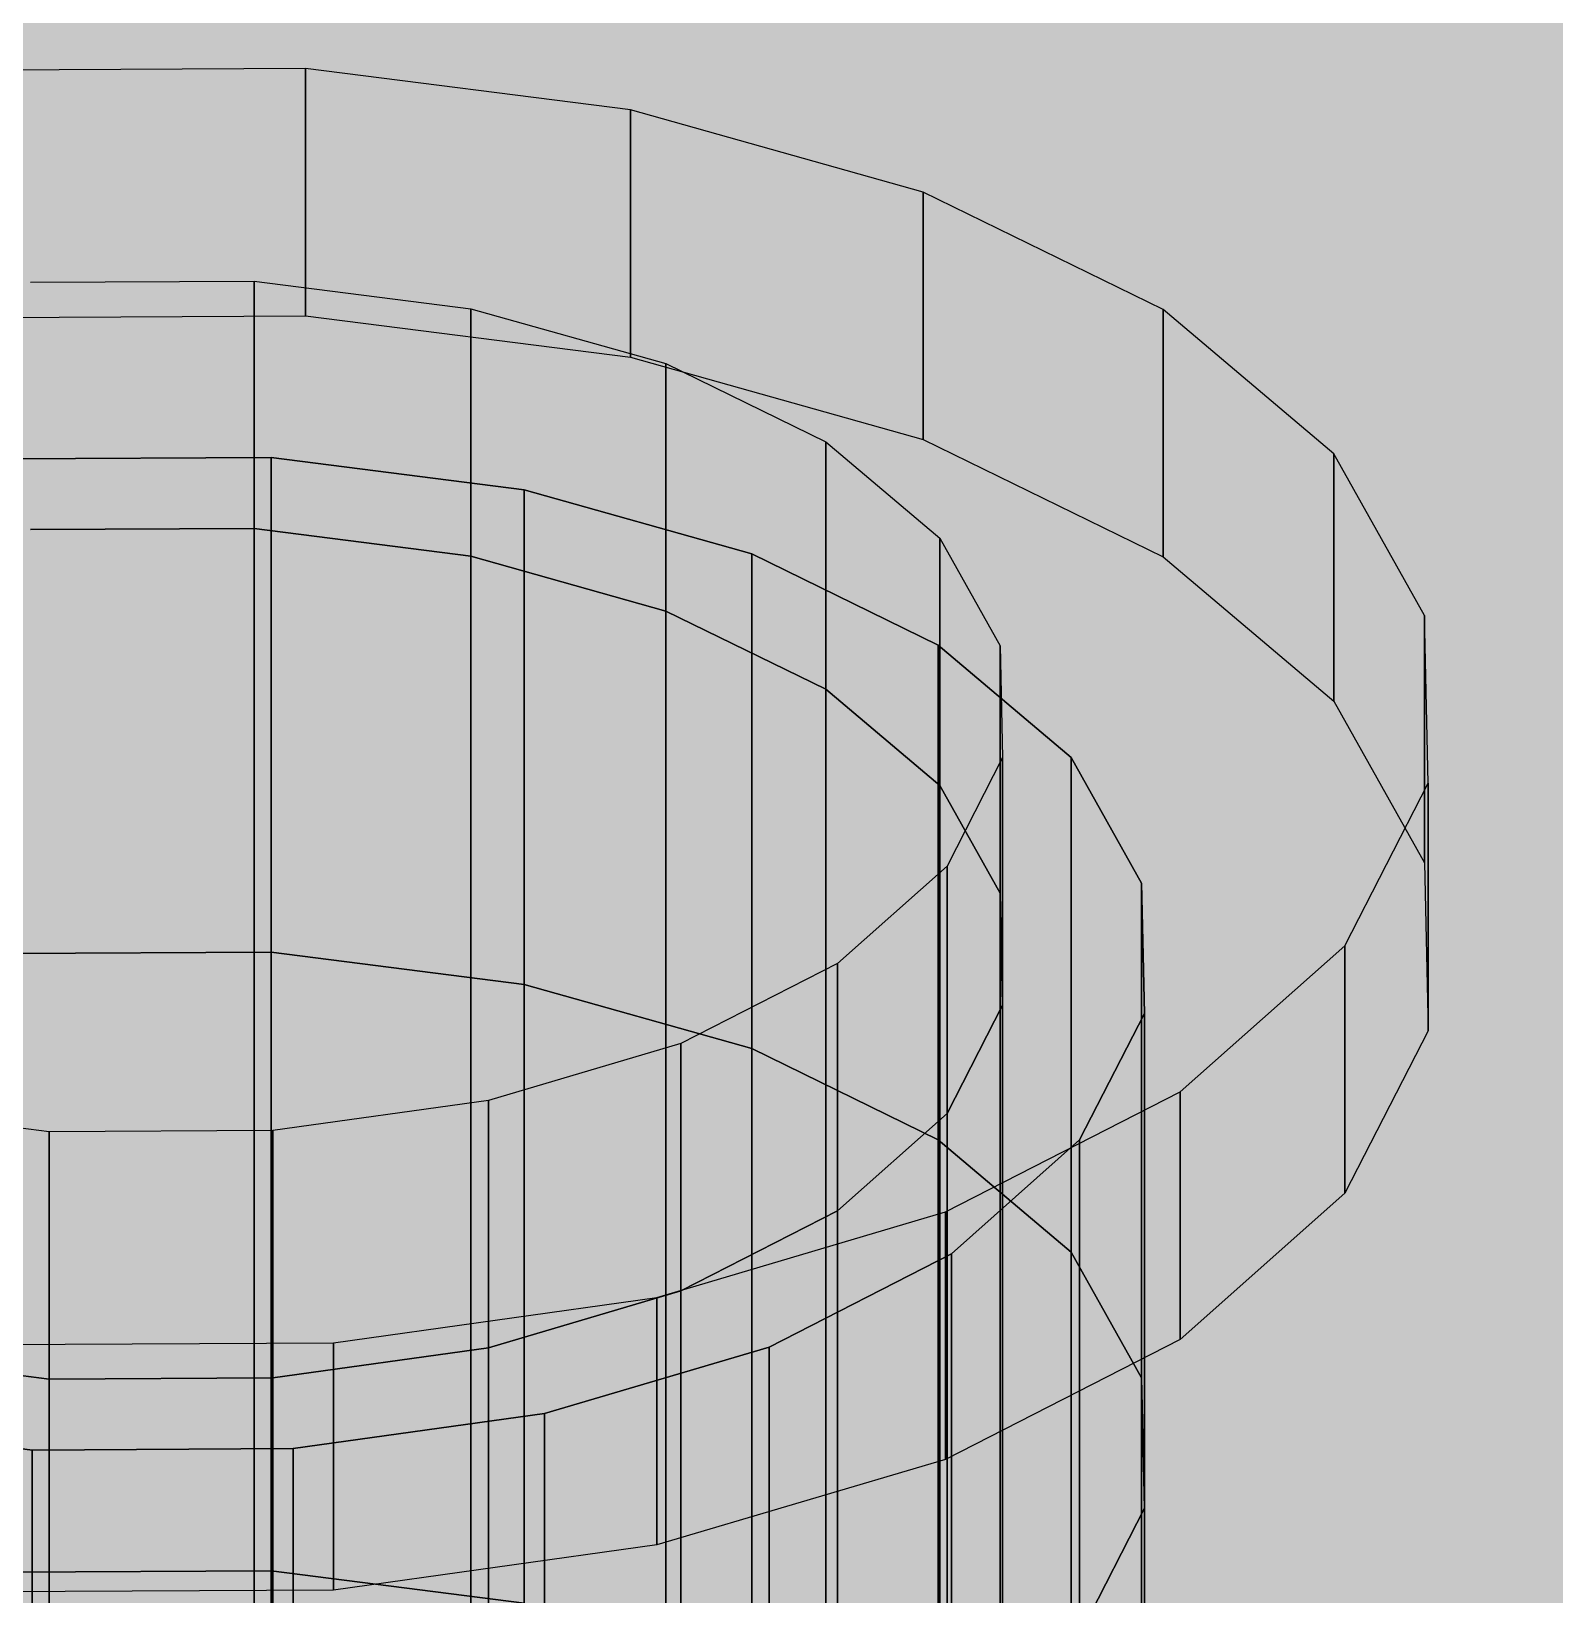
# Model space of a CAD drawing. Header units: millimetres. Extents: x 50 to 612415, y 2 to 4150.
# Drawn here: x 483579.42 to 483596.29, y 1550.08 to 1567.39 of the extents above; entities that cross this region are included whole.
import ezdxf

# ---------------------------------------------------------------- set-up
doc = ezdxf.new("R2010")
doc.units = ezdxf.units.MM
doc.layers.add('HATCH', color=8, linetype='Continuous', lineweight=9)
doc.layers.add('OUTLINE', color=7, linetype='Continuous', lineweight=25)

msp = doc.modelspace()

# ---------------------------------------------------------------- hatches: boundary and pattern name
at = {"layer": 'HATCH', "true_color": 0xccae87}
for points in [[(482236.051, 2326.54), (482234.576, 2327.262), (483589.466, 1560.596)], [(482234.576, 2327.262), (483374.383, 1641.252), (483587.4, 1561.607)], [(482234.576, 2327.262), (483587.4, 1561.607), (483589.466, 1560.596)], [(482486.559, 2232.6), (482236.051, 2326.54), (483589.466, 1560.596)], [(483589.466, 1555.118), (482234.576, 2321.783), (482236.051, 2321.061)], [(483587.4, 1556.128), (483374.383, 1635.773), (482234.576, 2321.783)], [(483589.466, 1555.118), (483587.4, 1556.128), (482234.576, 2321.783)], [(483589.466, 1555.118), (482236.051, 2321.061), (482486.559, 2227.121)], [(483248.203, 1946.983), (482486.559, 2232.6), (483589.466, 1560.596)], [(483589.466, 1555.118), (482486.559, 2227.121), (483248.203, 1941.505)], [(482492.379, 2031.997), (482150.778, 2160.098), (483587.4, 1556.128)], [(482150.778, 2160.098), (483372.318, 1636.784), (483587.4, 1556.128)], [(482492.379, 2025.149), (482150.778, 2153.25), (483587.4, 1549.28)], [(483587.4, 1549.28), (482150.778, 2153.25), (482492.379, 2025.149)], [(482150.778, 2153.25), (483372.318, 1629.936), (483587.4, 1549.28)], [(483587.4, 1549.28), (483372.318, 1629.936), (482150.778, 2153.25)], [(482871.935, 1889.664), (482492.379, 2031.997), (483587.4, 1556.128)], [(482871.935, 1882.816), (482492.379, 2025.149), (483587.4, 1549.28)], [(483587.4, 1549.28), (482492.379, 2025.149), (482871.935, 1882.816)], [(482871.935, 1880.076), (482492.379, 2022.41), (483587.4, 1546.541)], [(483587.4, 1546.541), (482492.379, 2022.41), (482871.935, 1880.076)], [(483498.71, 1853.043), (483248.203, 1946.983), (483590.938, 1559.353)], [(483248.203, 1946.983), (483589.466, 1560.596), (483590.938, 1559.353)], [(483590.938, 1553.874), (483248.203, 1941.505), (483498.71, 1847.564)], [(483590.938, 1553.874), (483589.466, 1555.118), (483248.203, 1941.505)], [(483213.536, 1761.563), (482871.935, 1889.664), (483587.4, 1556.128)], [(483587.4, 1549.28), (482871.935, 1882.816), (483213.536, 1754.715)], [(483213.536, 1754.715), (482871.935, 1882.816), (483587.4, 1549.28)], [(483587.4, 1546.541), (482871.935, 1880.076), (483213.536, 1751.976)], [(483213.536, 1751.976), (482871.935, 1880.076), (483587.4, 1546.541)], [(483587.4, 1545.856), (482871.935, 1879.392), (483213.536, 1751.291)], [(483213.536, 1751.291), (482871.935, 1879.392), (483587.4, 1545.856)], [(483500.509, 1852.537), (483498.71, 1853.043), (483591.717, 1557.961)], [(483498.71, 1853.043), (483590.938, 1559.353), (483591.717, 1557.961)], [(483502.509, 1852.281), (483500.509, 1852.537), (483591.717, 1557.961)], [(483574.432, 1836.311), (483502.509, 1852.281), (483591.717, 1557.961)], [(483591.717, 1552.483), (483498.71, 1847.564), (483500.509, 1847.058)], [(483591.717, 1552.483), (483590.938, 1553.874), (483498.71, 1847.564)], [(483591.717, 1552.483), (483500.509, 1847.058), (483502.509, 1846.802)], [(483591.717, 1552.483), (483502.509, 1846.802), (483574.432, 1830.832)], [(483826.707, 1801.765), (483574.432, 1836.311), (483591.717, 1557.961)], [(483591.717, 1552.483), (483574.432, 1830.832), (483826.707, 1796.287)], [(483828.741, 1801.575), (483826.707, 1801.765), (483591.031, 1555.117)], [(483826.707, 1801.765), (483591.748, 1556.516), (483591.031, 1555.117)], [(483826.707, 1801.765), (483591.717, 1557.961), (483591.748, 1556.516)], [(483832.869, 1801.598), (483830.806, 1801.519), (483591.031, 1555.117)], [(483655.087, 1297.024), (483832.869, 1801.598), (483591.031, 1555.117)], [(483830.806, 1801.519), (483828.741, 1801.575), (483591.031, 1555.117)], [(483826.707, 1796.287), (483219.399, 1760.812), (483589.466, 1555.118)], [(483826.707, 1796.287), (483589.466, 1555.118), (483590.938, 1553.874)], [(483826.707, 1796.287), (483590.938, 1553.874), (483591.717, 1552.483)], [(483828.741, 1796.096), (483826.707, 1796.287), (483591.031, 1549.638)], [(483591.031, 1549.638), (483826.707, 1796.287), (483828.741, 1796.096)], [(483826.707, 1796.287), (483591.748, 1551.038), (483591.031, 1549.638)], [(483591.031, 1549.638), (483591.748, 1551.038), (483826.707, 1796.287)], [(483826.707, 1796.287), (483591.717, 1552.483), (483591.748, 1551.038)], [(483591.748, 1551.038), (483591.717, 1552.483), (483826.707, 1796.287)], [(483591.031, 1549.638), (483830.806, 1796.04), (483832.869, 1796.119)], [(483591.031, 1549.638), (483832.869, 1796.119), (483655.087, 1291.545)], [(483830.806, 1796.04), (483828.741, 1796.096), (483591.031, 1549.638)], [(483591.031, 1549.638), (483828.741, 1796.096), (483830.806, 1796.04)], [(483655.087, 1291.545), (483830.806, 1796.04), (483591.031, 1549.638)], [(483826.707, 1789.439), (483219.399, 1753.964), (483589.466, 1548.27)], [(483589.466, 1548.27), (483219.399, 1753.964), (483826.707, 1789.439)], [(483826.707, 1789.439), (483589.466, 1548.27), (483590.938, 1547.026)], [(483590.938, 1547.026), (483589.466, 1548.27), (483826.707, 1789.439)], [(483591.717, 1545.635), (483590.938, 1547.026), (483826.707, 1789.439)], [(483826.707, 1789.439), (483590.938, 1547.026), (483591.717, 1545.635)], [(483826.707, 1789.439), (483591.717, 1545.635), (483591.748, 1544.19)], [(483591.748, 1544.19), (483591.717, 1545.635), (483826.707, 1789.439)], [(483589.466, 1545.53), (483219.399, 1751.225), (483826.707, 1786.7)], [(483590.938, 1544.287), (483589.466, 1545.53), (483826.707, 1786.7)], [(483807.226, 1765.577), (483219.399, 1751.225), (483589.466, 1545.53)], [(483807.226, 1765.577), (483589.466, 1545.53), (483590.938, 1544.287)], [(483807.226, 1764.892), (483219.399, 1750.54), (483589.466, 1544.846)], [(483589.466, 1544.846), (483219.399, 1750.54), (483807.226, 1764.892)], [(483807.226, 1764.892), (483589.466, 1544.846), (483590.938, 1543.602)], [(483590.938, 1543.602), (483589.466, 1544.846), (483807.226, 1764.892)], [(483215.335, 1761.057), (483213.536, 1761.563), (483589.466, 1555.118)], [(483213.536, 1761.563), (483587.4, 1556.128), (483589.466, 1555.118)], [(483807.226, 1761.468), (483219.399, 1747.116), (483589.466, 1541.422)], [(483589.466, 1541.422), (483219.399, 1747.116), (483807.226, 1761.468)], [(483217.335, 1760.801), (483215.335, 1761.057), (483589.466, 1555.118)], [(483219.399, 1760.812), (483217.335, 1760.801), (483589.466, 1555.118)], [(483589.466, 1535.943), (483219.399, 1741.638), (483807.226, 1755.99)], [(483215.335, 1754.209), (483213.536, 1754.715), (483589.466, 1548.27)], [(483589.466, 1548.27), (483213.536, 1754.715), (483215.335, 1754.209)], [(483213.536, 1754.715), (483587.4, 1549.28), (483589.466, 1548.27)], [(483589.466, 1548.27), (483587.4, 1549.28), (483213.536, 1754.715)], [(483217.335, 1753.953), (483215.335, 1754.209), (483589.466, 1548.27)], [(483589.466, 1548.27), (483215.335, 1754.209), (483217.335, 1753.953)], [(483219.399, 1753.964), (483217.335, 1753.953), (483589.466, 1548.27)], [(483589.466, 1548.27), (483217.335, 1753.953), (483219.399, 1753.964)], [(483215.335, 1751.47), (483213.536, 1751.976), (483589.466, 1545.53)], [(483589.466, 1545.53), (483213.536, 1751.976), (483215.335, 1751.47)], [(483213.536, 1751.976), (483587.4, 1546.541), (483589.466, 1545.53)], [(483589.466, 1545.53), (483587.4, 1546.541), (483213.536, 1751.976)], [(483217.335, 1751.214), (483215.335, 1751.47), (483589.466, 1545.53)], [(483589.466, 1545.53), (483215.335, 1751.47), (483217.335, 1751.214)], [(483215.335, 1750.785), (483213.536, 1751.291), (483589.466, 1544.846)], [(483589.466, 1544.846), (483213.536, 1751.291), (483215.335, 1750.785)], [(483213.536, 1751.291), (483587.4, 1545.856), (483589.466, 1544.846)], [(483589.466, 1544.846), (483587.4, 1545.856), (483213.536, 1751.291)], [(483219.399, 1751.225), (483217.335, 1751.214), (483589.466, 1545.53)], [(483589.466, 1545.53), (483217.335, 1751.214), (483219.399, 1751.225)], [(483217.335, 1750.529), (483215.335, 1750.785), (483589.466, 1544.846)], [(483589.466, 1544.846), (483215.335, 1750.785), (483217.335, 1750.529)], [(483219.399, 1750.54), (483217.335, 1750.529), (483589.466, 1544.846)], [(483589.466, 1544.846), (483217.335, 1750.529), (483219.399, 1750.54)], [(483374.383, 1641.252), (483375.856, 1640.009), (483587.4, 1561.607)], [(483375.856, 1640.009), (483376.634, 1638.617), (483587.4, 1561.607)], [(483376.634, 1638.617), (483376.666, 1637.172), (483587.4, 1561.607)], [(483376.666, 1637.172), (483375.949, 1635.772), (483587.4, 1561.607)], [(483372.318, 1636.784), (483374.383, 1635.773), (483587.4, 1556.128)], [(483374.383, 1635.773), (483375.856, 1634.53), (483587.4, 1556.128)], [(483587.4, 1556.128), (483375.856, 1634.53), (483374.383, 1635.773)], [(483375.949, 1635.772), (483579.192, 1562.658), (483582.082, 1562.674)], [(483375.949, 1635.772), (483582.082, 1562.674), (483584.881, 1562.315)], [(483375.949, 1635.772), (483584.881, 1562.315), (483587.4, 1561.607)], [(483375.856, 1634.53), (483376.634, 1633.139), (483587.4, 1556.128)], [(483587.4, 1556.128), (483376.634, 1633.139), (483375.856, 1634.53)], [(483376.634, 1633.139), (483376.666, 1631.694), (483587.4, 1556.128)], [(483587.4, 1556.128), (483376.666, 1631.694), (483376.634, 1633.139)], [(483376.666, 1631.694), (483375.949, 1630.294), (483587.4, 1556.128)], [(483587.4, 1556.128), (483375.949, 1630.294), (483376.666, 1631.694)], [(483375.949, 1630.294), (483579.192, 1557.18), (483582.082, 1557.195)], [(483582.082, 1557.195), (483579.192, 1557.18), (483375.949, 1630.294)], [(483375.949, 1630.294), (483582.082, 1557.195), (483584.881, 1556.837)], [(483584.881, 1556.837), (483582.082, 1557.195), (483375.949, 1630.294)], [(483375.949, 1630.294), (483584.881, 1556.837), (483587.4, 1556.128)], [(483587.4, 1556.128), (483584.881, 1556.837), (483375.949, 1630.294)], [(483372.318, 1629.936), (483374.383, 1628.925), (483587.4, 1549.28)], [(483587.4, 1549.28), (483374.383, 1628.925), (483372.318, 1629.936)], [(483374.383, 1628.925), (483375.856, 1627.682), (483587.4, 1549.28)], [(483587.4, 1549.28), (483375.856, 1627.682), (483374.383, 1628.925)], [(483375.856, 1627.682), (483376.634, 1626.291), (483587.4, 1549.28)], [(483587.4, 1549.28), (483376.634, 1626.291), (483375.856, 1627.682)], [(483376.634, 1626.291), (483376.666, 1624.846), (483587.4, 1549.28)], [(483587.4, 1549.28), (483376.666, 1624.846), (483376.634, 1626.291)], [(483376.666, 1624.846), (483375.949, 1623.446), (483587.4, 1549.28)], [(483587.4, 1549.28), (483375.949, 1623.446), (483376.666, 1624.846)], [(483375.949, 1623.446), (483579.192, 1550.332), (483582.082, 1550.347)], [(483582.082, 1550.347), (483579.192, 1550.332), (483375.949, 1623.446)], [(483375.949, 1623.446), (483582.082, 1550.347), (483584.881, 1549.989)], [(483584.881, 1549.989), (483582.082, 1550.347), (483375.949, 1623.446)], [(483375.949, 1623.446), (483584.881, 1549.989), (483587.4, 1549.28)], [(483587.4, 1549.28), (483584.881, 1549.989), (483375.949, 1623.446)], [(483655.087, 1297.024), (483591.031, 1555.117), (483589.614, 1553.857)], [(483655.087, 1297.024), (483589.614, 1553.857), (483587.593, 1552.824)], [(483655.087, 1297.024), (483587.593, 1552.824), (483585.106, 1552.088)], [(483655.087, 1297.024), (483585.106, 1552.088), (483582.323, 1551.699)], [(483579.433, 1551.683), (483576.634, 1552.042), (483655.087, 1297.024)], [(483655.087, 1297.024), (483582.323, 1551.699), (483579.433, 1551.683)]]:
    msp.add_hatch(color=43, dxfattribs=at).paths.add_polyline_path(points)
at = {"layer": 'HATCH', "true_color": 0xb7bcc0}
for points in [[(483593.847, 1562.713), (483578.745, 1566.963), (483575.166, 1566.462)], [(483593.847, 1562.713), (483582.46, 1566.983), (483578.745, 1566.963)], [(483593.847, 1562.713), (483586.059, 1566.522), (483582.46, 1566.983)], [(483575.166, 1566.462), (483579.416, 1564.614), (483581.893, 1564.628)], [(483575.166, 1566.462), (483581.893, 1564.628), (483584.292, 1564.321)], [(483593.847, 1562.713), (483575.166, 1566.462), (483584.292, 1564.321)], [(483593.847, 1562.713), (483589.298, 1565.611), (483586.059, 1566.522)], [(483593.847, 1562.713), (483591.954, 1564.312), (483589.298, 1565.611)], [(483575.166, 1563.723), (483578.745, 1564.224), (483593.847, 1559.974)], [(483578.745, 1564.224), (483582.46, 1564.244), (483593.847, 1559.974)], [(483582.46, 1564.244), (483586.059, 1563.783), (483593.847, 1559.974)], [(483593.847, 1562.713), (483584.292, 1564.321), (483586.451, 1563.713)], [(483581.893, 1561.889), (483579.416, 1561.875), (483575.166, 1563.723)], [(483584.292, 1561.581), (483581.893, 1561.889), (483575.166, 1563.723)], [(483584.292, 1561.581), (483575.166, 1563.723), (483593.847, 1559.974)], [(483586.059, 1563.783), (483589.298, 1562.872), (483593.847, 1559.974)], [(483593.847, 1562.713), (483586.451, 1563.713), (483588.222, 1562.847)], [(483593.847, 1562.713), (483588.222, 1562.847), (483589.484, 1561.781)], [(483589.298, 1562.872), (483591.954, 1561.573), (483593.847, 1559.974)], [(483584.881, 1562.315), (483579.192, 1562.658), (483576.409, 1562.269)], [(483584.881, 1562.315), (483582.082, 1562.674), (483579.192, 1562.658)], [(483586.349, 1553.373), (483594.848, 1560.924), (483593.847, 1562.713)], [(483586.349, 1553.373), (483593.847, 1562.713), (483589.563, 1558.15)], [(483593.847, 1562.713), (483589.484, 1561.781), (483590.151, 1560.589)], [(483593.847, 1562.713), (483590.178, 1559.35), (483589.563, 1558.15)], [(483593.847, 1562.713), (483590.151, 1560.589), (483590.178, 1559.35)], [(483584.881, 1562.315), (483576.409, 1562.269), (483573.922, 1561.532)], [(483584.881, 1562.315), (483573.922, 1561.532), (483579.416, 1561.875)], [(483584.881, 1562.315), (483579.416, 1561.875), (483581.893, 1561.889)], [(483584.881, 1562.315), (483581.893, 1561.889), (483584.292, 1561.581)], [(483584.881, 1562.315), (483584.292, 1561.581), (483586.451, 1560.974)], [(483584.881, 1562.315), (483586.451, 1560.974), (483588.222, 1560.108)], [(483591.717, 1557.961), (483587.4, 1561.607), (483584.881, 1562.315)], [(483591.717, 1557.961), (483584.881, 1562.315), (483588.222, 1560.108)], [(483591.717, 1557.961), (483589.466, 1560.596), (483587.4, 1561.607)], [(483586.451, 1560.974), (483584.292, 1561.581), (483593.847, 1559.974)], [(483586.349, 1553.373), (483594.889, 1559.066), (483594.848, 1560.924)], [(483588.222, 1560.108), (483586.451, 1560.974), (483593.847, 1559.974)], [(483591.717, 1557.961), (483590.938, 1559.353), (483589.466, 1560.596)], [(483589.484, 1559.042), (483588.222, 1560.108), (483593.847, 1559.974)], [(483591.717, 1557.961), (483588.222, 1560.108), (483589.484, 1559.042)], [(483593.847, 1559.974), (483594.848, 1558.185), (483586.349, 1550.634)], [(483589.563, 1555.411), (483593.847, 1559.974), (483586.349, 1550.634)], [(483590.151, 1557.849), (483589.484, 1559.042), (483593.847, 1559.974)], [(483589.563, 1555.411), (483590.178, 1556.611), (483593.847, 1559.974)], [(483590.178, 1556.611), (483590.151, 1557.849), (483593.847, 1559.974)], [(483586.349, 1553.373), (483593.967, 1557.267), (483594.889, 1559.066)], [(483591.717, 1557.961), (483589.484, 1559.042), (483590.151, 1557.849)], [(483594.848, 1558.185), (483594.889, 1556.327), (483586.349, 1550.634)], [(483586.349, 1553.373), (483589.563, 1558.15), (483588.349, 1557.071)], [(483587.593, 1552.824), (483591.748, 1556.516), (483591.717, 1557.961)], [(483587.593, 1552.824), (483591.717, 1557.961), (483589.563, 1555.411)], [(483591.717, 1557.961), (483590.178, 1556.611), (483589.563, 1555.411)], [(483591.717, 1557.961), (483590.151, 1557.849), (483590.178, 1556.611)], [(483567.668, 1557.122), (483586.349, 1553.373), (483577.223, 1555.515)], [(483567.668, 1557.122), (483582.77, 1552.872), (483586.349, 1553.373)], [(483567.668, 1557.122), (483579.055, 1552.852), (483582.77, 1552.872)], [(483586.349, 1553.373), (483592.144, 1555.648), (483593.967, 1557.267)], [(483586.349, 1553.373), (483588.349, 1557.071), (483586.616, 1556.186)], [(483587.593, 1552.824), (483591.031, 1555.117), (483591.748, 1556.516)], [(483594.889, 1556.327), (483593.967, 1554.527), (483586.349, 1550.634)], [(483586.349, 1553.373), (483586.616, 1556.186), (483584.485, 1555.555)], [(483586.349, 1553.373), (483584.485, 1555.555), (483582.099, 1555.221)], [(483586.349, 1553.373), (483589.546, 1554.32), (483592.144, 1555.648)], [(483586.349, 1553.373), (483579.622, 1555.207), (483577.223, 1555.515)], [(483588.349, 1554.332), (483589.563, 1555.411), (483586.349, 1550.634)], [(483587.593, 1552.824), (483589.563, 1555.411), (483588.349, 1554.332)], [(483586.349, 1553.373), (483582.099, 1555.221), (483579.622, 1555.207)], [(483587.593, 1552.824), (483589.614, 1553.857), (483591.031, 1555.117)], [(483593.967, 1554.527), (483592.144, 1552.908), (483586.349, 1550.634)], [(483577.223, 1552.775), (483586.349, 1550.634), (483567.668, 1554.383)], [(483586.349, 1550.634), (483582.77, 1550.133), (483567.668, 1554.383)], [(483582.77, 1550.133), (483579.055, 1550.113), (483567.668, 1554.383)], [(483586.616, 1553.446), (483588.349, 1554.332), (483586.349, 1550.634)], [(483587.593, 1552.824), (483588.349, 1554.332), (483586.616, 1553.446)], [(483587.593, 1552.824), (483586.616, 1553.446), (483584.485, 1552.815)], [(483584.485, 1552.815), (483586.616, 1553.446), (483586.349, 1550.634)], [(483576.634, 1552.042), (483587.593, 1552.824), (483582.099, 1552.482)], [(483576.634, 1552.042), (483585.106, 1552.088), (483587.593, 1552.824)], [(483576.634, 1552.042), (483579.622, 1552.468), (483577.223, 1552.775)], [(483577.223, 1552.775), (483579.622, 1552.468), (483586.349, 1550.634)], [(483587.593, 1552.824), (483584.485, 1552.815), (483582.099, 1552.482)], [(483582.099, 1552.482), (483584.485, 1552.815), (483586.349, 1550.634)], [(483592.144, 1552.908), (483589.546, 1551.58), (483586.349, 1550.634)], [(483576.634, 1552.042), (483582.099, 1552.482), (483579.622, 1552.468)], [(483579.622, 1552.468), (483582.099, 1552.482), (483586.349, 1550.634)], [(483576.634, 1552.042), (483582.323, 1551.699), (483585.106, 1552.088)], [(483576.634, 1552.042), (483579.433, 1551.683), (483582.323, 1551.699)]]:
    msp.add_hatch(color=9, dxfattribs=at).paths.add_polyline_path(points)
at = {"layer": 'HATCH', "true_color": 0xaeb4b7}
for points in [[(483578.745, 1564.224), (483582.46, 1564.244), (483582.46, 1566.983), (483578.745, 1566.963)], [(483581.893, 1561.889), (483579.416, 1561.875), (483579.416, 1564.614), (483581.893, 1564.628)], [(483579.192, 1540.744), (483582.082, 1540.76), (483582.082, 1562.674), (483579.192, 1562.658)], [(483581.893, 1539.975), (483579.416, 1539.961), (483579.416, 1561.875), (483581.893, 1561.889)], [(483579.622, 1552.468), (483582.099, 1552.482), (483582.099, 1555.221), (483579.622, 1555.207)], [(483582.77, 1550.133), (483579.055, 1550.113), (483579.055, 1552.852), (483582.77, 1552.872)], [(483579.622, 1530.554), (483582.099, 1530.568), (483582.099, 1552.482), (483579.622, 1552.468)], [(483582.323, 1529.785), (483579.433, 1529.769), (483579.433, 1551.683), (483582.323, 1551.699)]]:
    msp.add_hatch(color=253, dxfattribs=at).paths.add_polyline_path(points)
at = {"layer": 'HATCH', "true_color": 0xaeb3b7}
for points in [[(483582.46, 1564.244), (483586.059, 1563.783), (483586.059, 1566.522), (483582.46, 1566.983)], [(483584.292, 1561.581), (483581.893, 1561.889), (483581.893, 1564.628), (483584.292, 1564.321)], [(483582.082, 1540.76), (483584.881, 1540.402), (483584.881, 1562.315), (483582.082, 1562.674)], [(483584.292, 1539.668), (483581.893, 1539.975), (483581.893, 1561.889), (483584.292, 1561.581)], [(483582.099, 1552.482), (483584.485, 1552.815), (483584.485, 1555.555), (483582.099, 1555.221)], [(483577.223, 1552.775), (483579.622, 1552.468), (483579.622, 1555.207), (483577.223, 1555.515)], [(483586.349, 1550.634), (483582.77, 1550.133), (483582.77, 1552.872), (483586.349, 1553.373)], [(483577.223, 1530.862), (483579.622, 1530.554), (483579.622, 1552.468), (483577.223, 1552.775)], [(483582.099, 1530.568), (483584.485, 1530.902), (483584.485, 1552.815), (483582.099, 1552.482)], [(483585.106, 1530.174), (483582.323, 1529.785), (483582.323, 1551.699), (483585.106, 1552.088)], [(483579.433, 1529.769), (483576.634, 1530.128), (483576.634, 1552.042), (483579.433, 1551.683)]]:
    msp.add_hatch(color=253, dxfattribs=at).paths.add_polyline_path(points)
at = {"layer": 'HATCH', "true_color": 0xadb2b6}
for points in [[(483586.059, 1563.783), (483589.298, 1562.872), (483589.298, 1565.611), (483586.059, 1566.522)], [(483586.451, 1560.974), (483584.292, 1561.581), (483584.292, 1564.321), (483586.451, 1563.713)], [(483584.881, 1540.402), (483587.4, 1539.693), (483587.4, 1561.607), (483584.881, 1562.315)], [(483586.451, 1539.06), (483584.292, 1539.668), (483584.292, 1561.581), (483586.451, 1560.974)], [(483584.485, 1552.815), (483586.616, 1553.446), (483586.616, 1556.186), (483584.485, 1555.555)], [(483589.546, 1551.58), (483586.349, 1550.634), (483586.349, 1553.373), (483589.546, 1554.32)], [(483584.485, 1530.902), (483586.616, 1531.533), (483586.616, 1553.446), (483584.485, 1552.815)], [(483587.593, 1530.911), (483585.106, 1530.174), (483585.106, 1552.088), (483587.593, 1552.824)]]:
    msp.add_hatch(color=253, dxfattribs=at).paths.add_polyline_path(points)
at = {"layer": 'HATCH', "true_color": 0xabb0b4}
for points in [[(483589.298, 1562.872), (483591.954, 1561.573), (483591.954, 1564.312), (483589.298, 1565.611)], [(483588.222, 1560.108), (483586.451, 1560.974), (483586.451, 1563.713), (483588.222, 1562.847)], [(483587.4, 1539.693), (483589.466, 1538.682), (483589.466, 1560.596), (483587.4, 1561.607)], [(483588.222, 1538.194), (483586.451, 1539.06), (483586.451, 1560.974), (483588.222, 1560.108)], [(483586.616, 1553.446), (483588.349, 1554.332), (483588.349, 1557.071), (483586.616, 1556.186)], [(483592.144, 1552.908), (483589.546, 1551.58), (483589.546, 1554.32), (483592.144, 1555.648)], [(483586.616, 1531.533), (483588.349, 1532.418), (483588.349, 1554.332), (483586.616, 1553.446)], [(483589.614, 1531.944), (483587.593, 1530.911), (483587.593, 1552.824), (483589.614, 1553.857)]]:
    msp.add_hatch(color=253, dxfattribs=at).paths.add_polyline_path(points)
at = {"layer": 'HATCH', "true_color": 0xa9aeb1}
for points in [[(483591.954, 1561.573), (483593.847, 1559.974), (483593.847, 1562.713), (483591.954, 1564.312)], [(483589.484, 1559.042), (483588.222, 1560.108), (483588.222, 1562.847), (483589.484, 1561.781)], [(483589.466, 1538.682), (483590.938, 1537.439), (483590.938, 1559.353), (483589.466, 1560.596)], [(483589.484, 1537.128), (483588.222, 1538.194), (483588.222, 1560.108), (483589.484, 1559.042)]]:
    msp.add_hatch(color=253, dxfattribs=at).paths.add_polyline_path(points)
at = {"layer": 'HATCH', "true_color": 0xc2a681}
for points in [[(483582.082, 1557.195), (483579.192, 1557.18), (483579.192, 1562.658), (483582.082, 1562.674)], [(483582.082, 1550.347), (483579.192, 1550.332), (483579.192, 1557.18), (483582.082, 1557.195)], [(483579.433, 1546.205), (483582.323, 1546.22), (483582.323, 1551.699), (483579.433, 1551.683)], [(483582.082, 1547.608), (483579.192, 1547.592), (483579.192, 1550.332), (483582.082, 1550.347)]]:
    msp.add_hatch(color=43, dxfattribs=at).paths.add_polyline_path(points)
at = {"layer": 'HATCH', "true_color": 0xc2a680}
for points in [[(483584.881, 1556.837), (483582.082, 1557.195), (483582.082, 1562.674), (483584.881, 1562.315)], [(483584.881, 1549.989), (483582.082, 1550.347), (483582.082, 1557.195), (483584.881, 1556.837)], [(483582.323, 1546.22), (483585.106, 1546.61), (483585.106, 1552.088), (483582.323, 1551.699)], [(483576.634, 1546.563), (483579.433, 1546.205), (483579.433, 1551.683), (483576.634, 1552.042)], [(483584.881, 1547.25), (483582.082, 1547.608), (483582.082, 1550.347), (483584.881, 1549.989)]]:
    msp.add_hatch(color=43, dxfattribs=at).paths.add_polyline_path(points)
at = {"layer": 'HATCH', "true_color": 0xa6abae}
for points in [[(483593.847, 1559.974), (483594.848, 1558.185), (483594.848, 1560.924), (483593.847, 1562.713)], [(483590.151, 1557.849), (483589.484, 1559.042), (483589.484, 1561.781), (483590.151, 1560.589)], [(483589.563, 1555.411), (483590.178, 1556.611), (483590.178, 1559.35), (483589.563, 1558.15)], [(483590.938, 1537.439), (483591.717, 1536.048), (483591.717, 1557.961), (483590.938, 1559.353)], [(483590.151, 1535.936), (483589.484, 1537.128), (483589.484, 1559.042), (483590.151, 1557.849)], [(483594.889, 1556.327), (483593.967, 1554.527), (483593.967, 1557.267), (483594.889, 1559.066)], [(483589.563, 1533.497), (483590.178, 1534.697), (483590.178, 1556.611), (483589.563, 1555.411)], [(483591.748, 1534.603), (483591.031, 1533.203), (483591.031, 1555.117), (483591.748, 1556.516)]]:
    msp.add_hatch(color=253, dxfattribs=at).paths.add_polyline_path(points)
at = {"layer": 'HATCH', "true_color": 0xc1a580}
for points in [[(483587.4, 1556.128), (483584.881, 1556.837), (483584.881, 1562.315), (483587.4, 1561.607)], [(483587.4, 1549.28), (483584.881, 1549.989), (483584.881, 1556.837), (483587.4, 1556.128)]]:
    msp.add_hatch(color=33, dxfattribs=at).paths.add_polyline_path(points)
at = {"layer": 'HATCH', "true_color": 0xbfa37e}
for points in [[(483589.466, 1555.118), (483587.4, 1556.128), (483587.4, 1561.607), (483589.466, 1560.596)], [(483589.466, 1548.27), (483587.4, 1549.28), (483587.4, 1556.128), (483589.466, 1555.118)]]:
    msp.add_hatch(color=33, dxfattribs=at).paths.add_polyline_path(points)
at = {"layer": 'HATCH', "true_color": 0xa3a8ab}
for points in [[(483594.848, 1558.185), (483594.889, 1556.327), (483594.889, 1559.066), (483594.848, 1560.924)], [(483590.178, 1556.611), (483590.151, 1557.849), (483590.151, 1560.589), (483590.178, 1559.35)], [(483591.717, 1536.048), (483591.748, 1534.603), (483591.748, 1556.516), (483591.717, 1557.961)], [(483590.178, 1534.697), (483590.151, 1535.936), (483590.151, 1557.849), (483590.178, 1556.611)]]:
    msp.add_hatch(color=253, dxfattribs=at).paths.add_polyline_path(points)
at = {"layer": 'HATCH', "true_color": 0xbca17d}
for points in [[(483590.938, 1553.874), (483589.466, 1555.118), (483589.466, 1560.596), (483590.938, 1559.353)], [(483590.938, 1547.026), (483589.466, 1548.27), (483589.466, 1555.118), (483590.938, 1553.874)]]:
    msp.add_hatch(color=33, dxfattribs=at).paths.add_polyline_path(points)
at = {"layer": 'HATCH', "true_color": 0xb99e7a}
for points in [[(483591.717, 1552.483), (483590.938, 1553.874), (483590.938, 1559.353), (483591.717, 1557.961)], [(483591.031, 1549.638), (483591.748, 1551.038), (483591.748, 1556.516), (483591.031, 1555.117)], [(483591.717, 1545.635), (483590.938, 1547.026), (483590.938, 1553.874), (483591.717, 1552.483)], [(483591.031, 1542.79), (483591.748, 1544.19), (483591.748, 1551.038), (483591.031, 1549.638)]]:
    msp.add_hatch(color=33, dxfattribs=at).paths.add_polyline_path(points)
at = {"layer": 'HATCH', "true_color": 0xa8aeb1}
for points in [[(483588.349, 1554.332), (483589.563, 1555.411), (483589.563, 1558.15), (483588.349, 1557.071)], [(483593.967, 1554.527), (483592.144, 1552.908), (483592.144, 1555.648), (483593.967, 1557.267)], [(483588.349, 1532.418), (483589.563, 1533.497), (483589.563, 1555.411), (483588.349, 1554.332)], [(483591.031, 1533.203), (483589.614, 1531.944), (483589.614, 1553.857), (483591.031, 1555.117)]]:
    msp.add_hatch(color=253, dxfattribs=at).paths.add_polyline_path(points)
at = {"layer": 'HATCH', "true_color": 0xb69b78}
for points in [[(483591.748, 1551.038), (483591.717, 1552.483), (483591.717, 1557.961), (483591.748, 1556.516)], [(483591.748, 1544.19), (483591.717, 1545.635), (483591.717, 1552.483), (483591.748, 1551.038)]]:
    msp.add_hatch(color=33, dxfattribs=at).paths.add_polyline_path(points)
at = {"layer": 'HATCH', "true_color": 0xbca07c}
msp.add_hatch(color=33, dxfattribs=at).paths.add_polyline_path([(483589.614, 1548.379), (483591.031, 1549.638), (483591.031, 1555.117), (483589.614, 1553.857)])
at = {"layer": 'HATCH', "true_color": 0xbea37e}
msp.add_hatch(color=33, dxfattribs=at).paths.add_polyline_path([(483587.593, 1547.346), (483589.614, 1548.379), (483589.614, 1553.857), (483587.593, 1552.824)])
at = {"layer": 'HATCH', "true_color": 0xc0a480}
msp.add_hatch(color=33, dxfattribs=at).paths.add_polyline_path([(483585.106, 1546.61), (483587.593, 1547.346), (483587.593, 1552.824), (483585.106, 1552.088)])

# ---------------------------------------------------------------- linework, layer by layer
at = {"layer": 'OUTLINE', "color": 139, "true_color": 0x42544a}
for p, q in [((483582.46, 1566.983), (483578.745, 1566.963)), ((483582.46, 1566.983), (483578.745, 1566.963)), ((483582.46, 1564.244), (483582.46, 1566.983)), ((483586.059, 1566.522), (483582.46, 1566.983)), ((483582.46, 1566.983), (483582.46, 1564.244)), ((483586.059, 1566.522), (483582.46, 1566.983)), ((483586.059, 1563.783), (483586.059, 1566.522)), ((483589.298, 1565.611), (483586.059, 1566.522)), ((483586.059, 1566.522), (483586.059, 1563.783)), ((483589.298, 1565.611), (483586.059, 1566.522)), ((483589.298, 1562.872), (483589.298, 1565.611)), ((483591.954, 1564.312), (483589.298, 1565.611)), ((483589.298, 1565.611), (483589.298, 1562.872)), ((483591.954, 1564.312), (483589.298, 1565.611)), ((483579.416, 1564.614), (483581.893, 1564.628)), ((483579.416, 1564.614), (483581.893, 1564.628)), ((483581.893, 1564.628), (483584.292, 1564.321)), ((483581.893, 1564.628), (483581.893, 1561.889)), ((483581.893, 1561.889), (483581.893, 1564.628)), ((483581.893, 1564.628), (483584.292, 1564.321)), ((483578.745, 1564.224), (483582.46, 1564.244)), ((483578.745, 1564.224), (483582.46, 1564.244)), ((483582.46, 1564.244), (483586.059, 1563.783)), ((483582.46, 1564.244), (483586.059, 1563.783)), ((483584.292, 1564.321), (483584.292, 1561.581)), ((483584.292, 1561.581), (483584.292, 1564.321)), ((483584.292, 1564.321), (483586.451, 1563.713)), ((483584.292, 1564.321), (483586.451, 1563.713)), ((483591.954, 1561.573), (483591.954, 1564.312)), ((483593.847, 1562.713), (483591.954, 1564.312)), ((483593.847, 1562.713), (483591.954, 1564.312)), ((483591.954, 1564.312), (483591.954, 1561.573)), ((483586.059, 1563.783), (483589.298, 1562.872)), ((483586.059, 1563.783), (483589.298, 1562.872)), ((483586.451, 1563.713), (483586.451, 1560.974)), ((483586.451, 1560.974), (483586.451, 1563.713)), ((483586.451, 1563.713), (483588.222, 1562.847)), ((483586.451, 1563.713), (483588.222, 1562.847)), ((483588.222, 1562.847), (483588.222, 1560.108)), ((483588.222, 1560.108), (483588.222, 1562.847)), ((483588.222, 1562.847), (483589.484, 1561.781)), ((483588.222, 1562.847), (483589.484, 1561.781)), ((483589.298, 1562.872), (483591.954, 1561.573)), ((483589.298, 1562.872), (483591.954, 1561.573)), ((483579.192, 1562.658), (483582.082, 1562.674)), ((483582.082, 1562.674), (483579.192, 1562.658)), ((483579.192, 1562.658), (483582.082, 1562.674)), ((483582.082, 1562.674), (483579.192, 1562.658)), ((483582.082, 1562.674), (483584.881, 1562.315)), ((483582.082, 1540.76), (483582.082, 1562.674)), ((483584.881, 1562.315), (483582.082, 1562.674)), ((483582.082, 1562.674), (483582.082, 1540.76)), ((483582.082, 1562.674), (483582.082, 1557.195)), ((483582.082, 1557.195), (483582.082, 1562.674)), ((483582.082, 1562.674), (483584.881, 1562.315)), ((483584.881, 1562.315), (483582.082, 1562.674)), ((483593.847, 1559.974), (483593.847, 1562.713)), ((483594.848, 1560.924), (483593.847, 1562.713)), ((483593.847, 1562.713), (483593.847, 1559.974)), ((483594.848, 1560.924), (483593.847, 1562.713)), ((483584.881, 1562.315), (483587.4, 1561.607)), ((483584.881, 1540.402), (483584.881, 1562.315)), ((483587.4, 1561.607), (483584.881, 1562.315)), ((483584.881, 1562.315), (483584.881, 1540.402)), ((483584.881, 1562.315), (483584.881, 1556.837)), ((483584.881, 1556.837), (483584.881, 1562.315)), ((483584.881, 1562.315), (483587.4, 1561.607)), ((483587.4, 1561.607), (483584.881, 1562.315)), ((483579.416, 1561.875), (483581.893, 1561.889)), ((483581.893, 1561.889), (483579.416, 1561.875)), ((483579.416, 1561.875), (483581.893, 1561.889)), ((483581.893, 1561.889), (483579.416, 1561.875)), ((483581.893, 1561.889), (483581.893, 1539.975)), ((483581.893, 1539.975), (483581.893, 1561.889)), ((483581.893, 1561.889), (483584.292, 1561.581)), ((483584.292, 1561.581), (483581.893, 1561.889)), ((483581.893, 1561.889), (483584.292, 1561.581)), ((483584.292, 1561.581), (483581.893, 1561.889)), ((483589.484, 1561.781), (483589.484, 1559.042)), ((483589.484, 1561.781), (483590.151, 1560.589)), ((483589.484, 1559.042), (483589.484, 1561.781)), ((483589.484, 1561.781), (483590.151, 1560.589)), ((483587.4, 1561.607), (483589.466, 1560.596)), ((483587.4, 1539.693), (483587.4, 1561.607)), ((483589.466, 1560.596), (483587.4, 1561.607)), ((483587.4, 1561.607), (483587.4, 1539.693)), ((483587.4, 1561.607), (483587.4, 1556.128)), ((483587.4, 1556.128), (483587.4, 1561.607)), ((483587.4, 1561.607), (483589.466, 1560.596)), ((483589.466, 1560.596), (483587.4, 1561.607)), ((483584.292, 1561.581), (483584.292, 1539.668)), ((483584.292, 1539.668), (483584.292, 1561.581)), ((483584.292, 1561.581), (483586.451, 1560.974)), ((483584.292, 1561.581), (483586.451, 1560.974)), ((483586.451, 1560.974), (483584.292, 1561.581)), ((483586.451, 1560.974), (483584.292, 1561.581)), ((483591.954, 1561.573), (483593.847, 1559.974)), ((483591.954, 1561.573), (483593.847, 1559.974)), ((483586.451, 1560.974), (483586.451, 1539.06)), ((483586.451, 1539.06), (483586.451, 1560.974)), ((483586.451, 1560.974), (483588.222, 1560.108)), ((483586.451, 1560.974), (483588.222, 1560.108)), ((483588.222, 1560.108), (483586.451, 1560.974)), ((483588.222, 1560.108), (483586.451, 1560.974)), ((483594.848, 1558.185), (483594.848, 1560.924)), ((483594.889, 1559.066), (483594.848, 1560.924)), ((483594.848, 1560.924), (483594.848, 1558.185)), ((483594.889, 1559.066), (483594.848, 1560.924)), ((483589.466, 1560.596), (483590.938, 1559.353)), ((483589.466, 1538.682), (483589.466, 1560.596)), ((483590.938, 1559.353), (483589.466, 1560.596)), ((483589.466, 1560.596), (483589.466, 1538.682)), ((483589.466, 1560.596), (483589.466, 1555.118)), ((483589.466, 1555.118), (483589.466, 1560.596)), ((483589.466, 1560.596), (483590.938, 1559.353)), ((483590.938, 1559.353), (483589.466, 1560.596)), ((483590.151, 1560.589), (483590.151, 1557.849)), ((483590.151, 1560.589), (483590.178, 1559.35)), ((483590.151, 1557.849), (483590.151, 1560.589)), ((483590.151, 1560.589), (483590.178, 1559.35)), ((483588.222, 1560.108), (483588.222, 1538.194)), ((483588.222, 1538.194), (483588.222, 1560.108)), ((483588.222, 1560.108), (483589.484, 1559.042)), ((483589.484, 1559.042), (483588.222, 1560.108)), ((483589.484, 1559.042), (483588.222, 1560.108)), ((483588.222, 1560.108), (483589.484, 1559.042)), ((483593.847, 1559.974), (483594.848, 1558.185)), ((483593.847, 1559.974), (483594.848, 1558.185)), ((483590.178, 1559.35), (483589.563, 1558.15)), ((483590.178, 1559.35), (483589.563, 1558.15)), ((483590.178, 1559.35), (483590.178, 1556.611)), ((483590.178, 1556.611), (483590.178, 1559.35)), ((483590.938, 1559.353), (483591.717, 1557.961)), ((483590.938, 1537.439), (483590.938, 1559.353)), ((483591.717, 1557.961), (483590.938, 1559.353)), ((483590.938, 1559.353), (483590.938, 1537.439)), ((483590.938, 1559.353), (483590.938, 1553.874)), ((483590.938, 1553.874), (483590.938, 1559.353)), ((483590.938, 1559.353), (483591.717, 1557.961)), ((483591.717, 1557.961), (483590.938, 1559.353)), ((483589.484, 1559.042), (483589.484, 1537.128)), ((483589.484, 1537.128), (483589.484, 1559.042)), ((483589.484, 1559.042), (483590.151, 1557.849)), ((483590.151, 1557.849), (483589.484, 1559.042)), ((483589.484, 1559.042), (483590.151, 1557.849)), ((483590.151, 1557.849), (483589.484, 1559.042)), ((483593.967, 1557.267), (483594.889, 1559.066)), ((483593.967, 1557.267), (483594.889, 1559.066)), ((483594.889, 1556.327), (483594.889, 1559.066)), ((483594.889, 1559.066), (483594.889, 1556.327)), ((483589.563, 1558.15), (483588.349, 1557.071)), ((483589.563, 1558.15), (483588.349, 1557.071)), ((483589.563, 1558.15), (483589.563, 1555.411)), ((483589.563, 1555.411), (483589.563, 1558.15)), ((483594.848, 1558.185), (483594.889, 1556.327)), ((483594.848, 1558.185), (483594.889, 1556.327)), ((483591.717, 1557.961), (483591.748, 1556.516)), ((483591.717, 1536.048), (483591.717, 1557.961)), ((483591.748, 1556.516), (483591.717, 1557.961)), ((483591.717, 1557.961), (483591.717, 1536.048)), ((483591.717, 1557.961), (483591.717, 1552.483)), ((483591.717, 1552.483), (483591.717, 1557.961)), ((483591.717, 1557.961), (483591.748, 1556.516)), ((483591.748, 1556.516), (483591.717, 1557.961)), ((483590.151, 1557.849), (483590.151, 1535.936)), ((483590.151, 1535.936), (483590.151, 1557.849)), ((483590.151, 1557.849), (483590.178, 1556.611)), ((483590.178, 1556.611), (483590.151, 1557.849)), ((483590.151, 1557.849), (483590.178, 1556.611)), ((483590.178, 1556.611), (483590.151, 1557.849)), ((483579.192, 1557.18), (483582.082, 1557.195)), ((483582.082, 1557.195), (483579.192, 1557.18)), ((483579.192, 1557.18), (483582.082, 1557.195)), ((483582.082, 1557.195), (483579.192, 1557.18)), ((483582.082, 1557.195), (483584.881, 1556.837)), ((483584.881, 1556.837), (483582.082, 1557.195)), ((483582.082, 1557.195), (483582.082, 1550.347)), ((483582.082, 1550.347), (483582.082, 1557.195)), ((483582.082, 1557.195), (483584.881, 1556.837)), ((483584.881, 1556.837), (483582.082, 1557.195)), ((483592.144, 1555.648), (483593.967, 1557.267)), ((483592.144, 1555.648), (483593.967, 1557.267)), ((483593.967, 1554.527), (483593.967, 1557.267)), ((483593.967, 1557.267), (483593.967, 1554.527)), ((483588.349, 1557.071), (483586.616, 1556.186)), ((483588.349, 1557.071), (483586.616, 1556.186)), ((483588.349, 1557.071), (483588.349, 1554.332)), ((483588.349, 1554.332), (483588.349, 1557.071)), ((483584.881, 1556.837), (483587.4, 1556.128)), ((483587.4, 1556.128), (483584.881, 1556.837)), ((483584.881, 1556.837), (483584.881, 1549.989)), ((483584.881, 1549.989), (483584.881, 1556.837)), ((483584.881, 1556.837), (483587.4, 1556.128)), ((483587.4, 1556.128), (483584.881, 1556.837)), ((483590.178, 1556.611), (483589.563, 1555.411)), ((483589.563, 1555.411), (483590.178, 1556.611)), ((483590.178, 1556.611), (483589.563, 1555.411)), ((483589.563, 1555.411), (483590.178, 1556.611)), ((483590.178, 1556.611), (483590.178, 1534.697)), ((483590.178, 1534.697), (483590.178, 1556.611)), ((483591.748, 1556.516), (483591.031, 1555.117)), ((483591.031, 1555.117), (483591.748, 1556.516)), ((483591.748, 1556.516), (483591.031, 1555.117)), ((483591.031, 1555.117), (483591.748, 1556.516)), ((483591.748, 1534.603), (483591.748, 1556.516)), ((483591.748, 1556.516), (483591.748, 1534.603)), ((483591.748, 1556.516), (483591.748, 1551.038)), ((483591.748, 1551.038), (483591.748, 1556.516)), ((483594.889, 1556.327), (483593.967, 1554.527)), ((483594.889, 1556.327), (483593.967, 1554.527)), ((483586.616, 1556.186), (483584.485, 1555.555)), ((483586.616, 1556.186), (483584.485, 1555.555)), ((483586.616, 1556.186), (483586.616, 1553.446)), ((483586.616, 1553.446), (483586.616, 1556.186)), ((483589.466, 1555.118), (483587.4, 1556.128)), ((483587.4, 1556.128), (483589.466, 1555.118)), ((483587.4, 1556.128), (483587.4, 1549.28)), ((483587.4, 1549.28), (483587.4, 1556.128)), ((483587.4, 1556.128), (483589.466, 1555.118)), ((483589.466, 1555.118), (483587.4, 1556.128)), ((483584.485, 1555.555), (483582.099, 1555.221)), ((483584.485, 1555.555), (483582.099, 1555.221)), ((483584.485, 1555.555), (483584.485, 1552.815)), ((483584.485, 1552.815), (483584.485, 1555.555)), ((483589.546, 1554.32), (483592.144, 1555.648)), ((483589.546, 1554.32), (483592.144, 1555.648)), ((483592.144, 1552.908), (483592.144, 1555.648)), ((483592.144, 1555.648), (483592.144, 1552.908)), ((483579.622, 1555.207), (483577.223, 1555.515)), ((483579.622, 1555.207), (483577.223, 1555.515)), ((483589.563, 1555.411), (483588.349, 1554.332)), ((483588.349, 1554.332), (483589.563, 1555.411)), ((483589.563, 1555.411), (483588.349, 1554.332)), ((483588.349, 1554.332), (483589.563, 1555.411)), ((483589.563, 1555.411), (483589.563, 1533.497)), ((483589.563, 1533.497), (483589.563, 1555.411)), ((483582.099, 1555.221), (483579.622, 1555.207)), ((483582.099, 1555.221), (483579.622, 1555.207)), ((483579.622, 1552.468), (483579.622, 1555.207)), ((483579.622, 1555.207), (483579.622, 1552.468)), ((483582.099, 1555.221), (483582.099, 1552.482)), ((483582.099, 1552.482), (483582.099, 1555.221)), ((483590.938, 1553.874), (483589.466, 1555.118)), ((483589.466, 1555.118), (483590.938, 1553.874)), ((483589.466, 1555.118), (483589.466, 1548.27)), ((483589.466, 1548.27), (483589.466, 1555.118)), ((483589.466, 1555.118), (483590.938, 1553.874)), ((483590.938, 1553.874), (483589.466, 1555.118)), ((483589.614, 1553.857), (483591.031, 1555.117)), ((483591.031, 1555.117), (483589.614, 1553.857)), ((483589.614, 1553.857), (483591.031, 1555.117)), ((483591.031, 1555.117), (483589.614, 1553.857)), ((483591.031, 1533.203), (483591.031, 1555.117)), ((483591.031, 1555.117), (483591.031, 1533.203)), ((483591.031, 1555.117), (483591.031, 1549.638)), ((483591.031, 1549.638), (483591.031, 1555.117)), ((483593.967, 1554.527), (483592.144, 1552.908)), ((483593.967, 1554.527), (483592.144, 1552.908)), ((483588.349, 1554.332), (483586.616, 1553.446)), ((483588.349, 1554.332), (483586.616, 1553.446)), ((483586.616, 1553.446), (483588.349, 1554.332)), ((483586.616, 1553.446), (483588.349, 1554.332)), ((483588.349, 1554.332), (483588.349, 1532.418)), ((483588.349, 1532.418), (483588.349, 1554.332)), ((483586.349, 1553.373), (483589.546, 1554.32)), ((483586.349, 1553.373), (483589.546, 1554.32)), ((483589.546, 1551.58), (483589.546, 1554.32)), ((483589.546, 1554.32), (483589.546, 1551.58)), ((483587.593, 1552.824), (483589.614, 1553.857)), ((483589.614, 1553.857), (483587.593, 1552.824)), ((483587.593, 1552.824), (483589.614, 1553.857)), ((483589.614, 1553.857), (483587.593, 1552.824)), ((483589.614, 1531.944), (483589.614, 1553.857)), ((483589.614, 1553.857), (483589.614, 1531.944)), ((483589.614, 1553.857), (483589.614, 1548.379)), ((483589.614, 1548.379), (483589.614, 1553.857)), ((483591.717, 1552.483), (483590.938, 1553.874)), ((483590.938, 1553.874), (483591.717, 1552.483)), ((483590.938, 1553.874), (483590.938, 1547.026)), ((483590.938, 1547.026), (483590.938, 1553.874)), ((483590.938, 1553.874), (483591.717, 1552.483)), ((483591.717, 1552.483), (483590.938, 1553.874)), ((483582.77, 1552.872), (483586.349, 1553.373)), ((483582.77, 1552.872), (483586.349, 1553.373)), ((483586.616, 1553.446), (483584.485, 1552.815)), ((483586.616, 1553.446), (483584.485, 1552.815)), ((483584.485, 1552.815), (483586.616, 1553.446)), ((483584.485, 1552.815), (483586.616, 1553.446)), ((483586.349, 1550.634), (483586.349, 1553.373)), ((483586.349, 1553.373), (483586.349, 1550.634)), ((483586.616, 1553.446), (483586.616, 1531.533)), ((483586.616, 1531.533), (483586.616, 1553.446)), ((483579.622, 1552.468), (483577.223, 1552.775)), ((483579.622, 1552.468), (483577.223, 1552.775)), ((483577.223, 1552.775), (483579.622, 1552.468)), ((483577.223, 1552.775), (483579.622, 1552.468)), ((483579.055, 1552.852), (483582.77, 1552.872)), ((483579.055, 1552.852), (483582.77, 1552.872)), ((483584.485, 1552.815), (483582.099, 1552.482)), ((483584.485, 1552.815), (483582.099, 1552.482)), ((483582.099, 1552.482), (483584.485, 1552.815)), ((483582.099, 1552.482), (483584.485, 1552.815)), ((483582.77, 1550.133), (483582.77, 1552.872)), ((483582.77, 1552.872), (483582.77, 1550.133)), ((483584.485, 1552.815), (483584.485, 1530.902)), ((483584.485, 1530.902), (483584.485, 1552.815)), ((483585.106, 1552.088), (483587.593, 1552.824)), ((483587.593, 1552.824), (483585.106, 1552.088)), ((483585.106, 1552.088), (483587.593, 1552.824)), ((483587.593, 1552.824), (483585.106, 1552.088)), ((483587.593, 1530.911), (483587.593, 1552.824)), ((483587.593, 1552.824), (483587.593, 1530.911)), ((483587.593, 1552.824), (483587.593, 1547.346)), ((483587.593, 1547.346), (483587.593, 1552.824)), ((483592.144, 1552.908), (483589.546, 1551.58)), ((483592.144, 1552.908), (483589.546, 1551.58)), ((483582.099, 1552.482), (483579.622, 1552.468)), ((483582.099, 1552.482), (483579.622, 1552.468)), ((483579.622, 1552.468), (483582.099, 1552.482)), ((483579.622, 1552.468), (483582.099, 1552.482)), ((483579.622, 1530.554), (483579.622, 1552.468)), ((483579.622, 1552.468), (483579.622, 1530.554)), ((483582.099, 1552.482), (483582.099, 1530.568)), ((483582.099, 1530.568), (483582.099, 1552.482)), ((483591.717, 1552.483), (483591.748, 1551.038)), ((483591.748, 1551.038), (483591.717, 1552.483)), ((483591.717, 1552.483), (483591.717, 1545.635)), ((483591.717, 1545.635), (483591.717, 1552.483)), ((483591.717, 1552.483), (483591.748, 1551.038)), ((483591.748, 1551.038), (483591.717, 1552.483)), ((483582.323, 1551.699), (483585.106, 1552.088)), ((483585.106, 1552.088), (483582.323, 1551.699)), ((483582.323, 1551.699), (483585.106, 1552.088)), ((483585.106, 1552.088), (483582.323, 1551.699)), ((483585.106, 1530.174), (483585.106, 1552.088)), ((483585.106, 1552.088), (483585.106, 1530.174)), ((483585.106, 1552.088), (483585.106, 1546.61)), ((483585.106, 1546.61), (483585.106, 1552.088)), ((483576.634, 1552.042), (483579.433, 1551.683)), ((483579.433, 1551.683), (483576.634, 1552.042)), ((483576.634, 1552.042), (483579.433, 1551.683)), ((483579.433, 1551.683), (483576.634, 1552.042)), ((483579.433, 1551.683), (483582.323, 1551.699)), ((483582.323, 1551.699), (483579.433, 1551.683)), ((483579.433, 1551.683), (483582.323, 1551.699)), ((483582.323, 1551.699), (483579.433, 1551.683)), ((483579.433, 1551.683), (483579.433, 1529.769)), ((483579.433, 1529.769), (483579.433, 1551.683)), ((483579.433, 1546.205), (483579.433, 1551.683)), ((483579.433, 1551.683), (483579.433, 1546.205)), ((483582.323, 1529.785), (483582.323, 1551.699)), ((483582.323, 1551.699), (483582.323, 1529.785)), ((483582.323, 1551.699), (483582.323, 1546.22)), ((483582.323, 1546.22), (483582.323, 1551.699)), ((483589.546, 1551.58), (483586.349, 1550.634)), ((483589.546, 1551.58), (483586.349, 1550.634)), ((483591.748, 1551.038), (483591.031, 1549.638)), ((483591.031, 1549.638), (483591.748, 1551.038)), ((483591.748, 1551.038), (483591.031, 1549.638)), ((483591.031, 1549.638), (483591.748, 1551.038)), ((483591.748, 1551.038), (483591.748, 1544.19)), ((483591.748, 1544.19), (483591.748, 1551.038)), ((483586.349, 1550.634), (483582.77, 1550.133)), ((483586.349, 1550.634), (483582.77, 1550.133)), ((483579.192, 1550.332), (483582.082, 1550.347)), ((483582.082, 1550.347), (483579.192, 1550.332)), ((483579.192, 1550.332), (483582.082, 1550.347)), ((483582.082, 1550.347), (483579.192, 1550.332)), ((483582.082, 1550.347), (483584.881, 1549.989)), ((483584.881, 1549.989), (483582.082, 1550.347)), ((483582.082, 1550.347), (483582.082, 1547.608)), ((483582.082, 1547.608), (483582.082, 1550.347)), ((483582.082, 1550.347), (483584.881, 1549.989)), ((483584.881, 1549.989), (483582.082, 1550.347)), ((483582.77, 1550.133), (483579.055, 1550.113)), ((483582.77, 1550.133), (483579.055, 1550.113))]:
    msp.add_line(p, q, dxfattribs=at)

doc.saveas('drawing.dxf')
